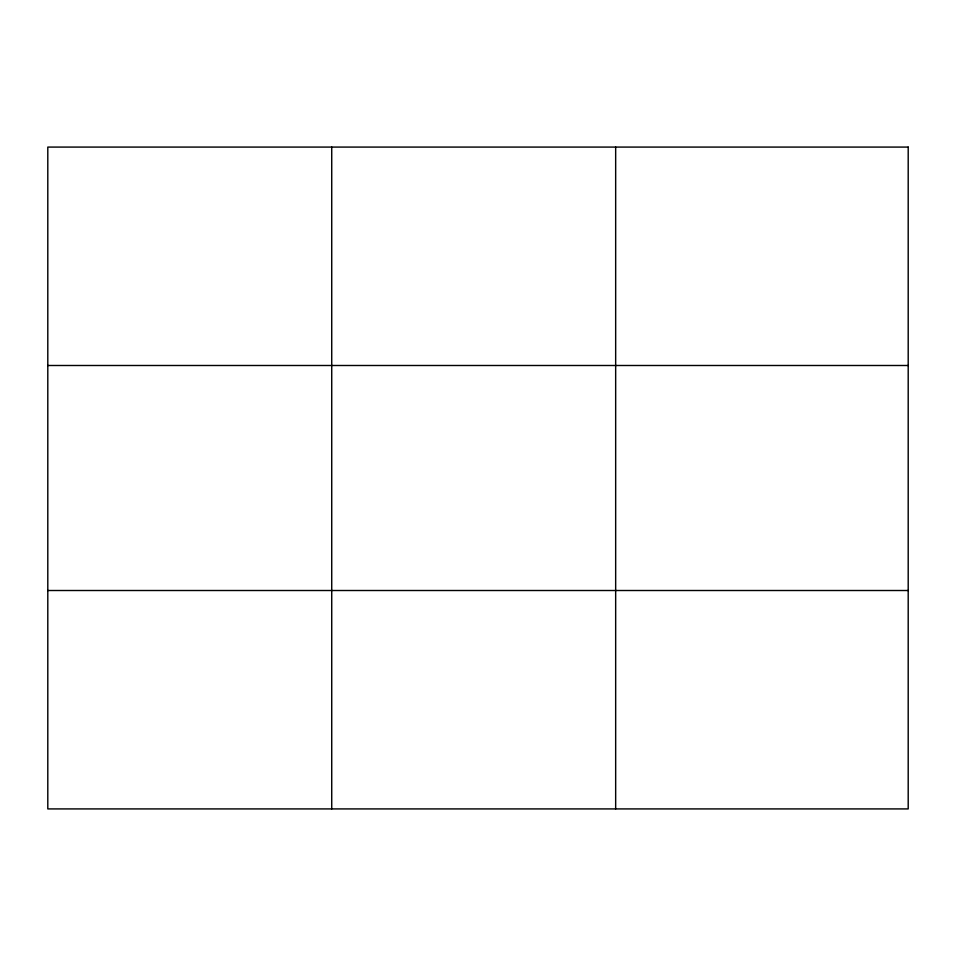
<?xml version="1.0" encoding="UTF-8"?>
<svg xmlns="http://www.w3.org/2000/svg" width="956" height="956" viewBox="0 0 956 956"><rect width="100%" height="100%" fill="white"/><g stroke="black" fill="none" stroke-linecap="round" stroke-linejoin="round"><path stroke-width="1.43" d="M331.732 808.919L331.732 147.081M615.664 808.919L615.664 147.081M47.8 365.491L908.2 365.491M47.8 590.509L908.2 590.509M908.2 147.081L908.2 808.919L47.8 808.919L47.8 147.081L908.2 147.081"/></g></svg>
